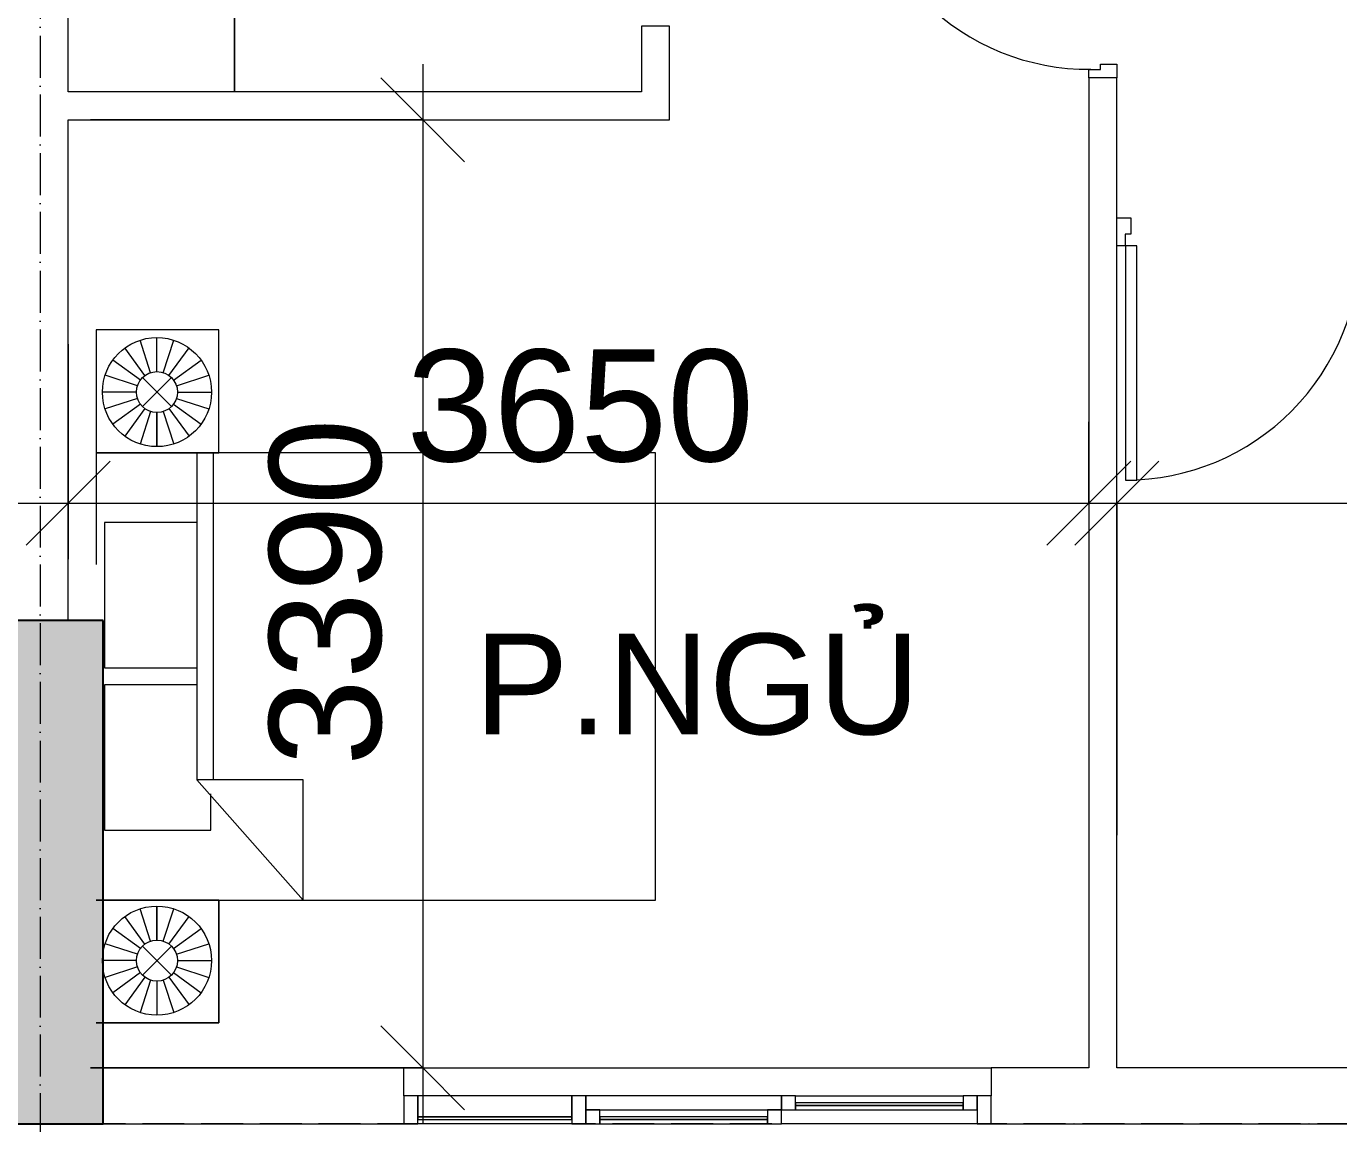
# Model space of a CAD drawing. Header units: millimetres. Extents: x -20144 to 122974, y -38328 to 48263.
# Drawn here: x 32351 to 37044, y 0 to 3925 of the extents above; entities that cross this region are included whole.
import ezdxf

# ---------------------------------------------------------------- set-up
doc = ezdxf.new("R2010")
doc.units = ezdxf.units.MM
doc.linetypes.add('Grid Line', pattern=[4.2, 3, -0.6, 0, -0.6])
for name, color, linetype, lineweight in [('CHU', 181, 'Continuous', 5), ('CUA', 31, 'Continuous', 9), ('DIM', 1, 'Continuous', 5), ('DIM-200', 1, 'Continuous', 5), ('NET-CAT', 3, 'Continuous', 15), ('NET-THAY', 2, 'Continuous', 9), ('THIET BI', 44, 'Continuous', 5), ('THIET-BI', 44, 'Continuous', 5), ('TRUC', 225, 'Continuous', 5), ('X-COT HAM$0$LC.HA', 8, 'Continuous', 9)]:
    doc.layers.add(name, color=color, linetype=linetype, lineweight=lineweight)
doc.styles.add('Arial_3', font='arial_0.ttf', dxfattribs={"height": 400})
doc.styles.add('Arial_4', font='arial_0.ttf', dxfattribs={"height": 360})
doc.dimstyles.new('Diagonal_-_2mm_Arial', dxfattribs={"dimscale": 304.8, "dimtxt": 408.10376, "dimasz": 0.984252, "dimexe": 0.656168, "dimexo": 4.593176, "dimgap": 0.098425, "dimtad": 1, "dimdec": 0, "dimzin": 0, "dimdsep": 46, "dimtxsty": 'Arial_3', "dimblk1": 'OBLIQUE', "dimblk2": 'OBLIQUE', "dimsah": 1, "dimcen": 0.09, "dimdle": 0.656168, "dimazin": 0, "dimtfac": 1, "dimtdec": 4, "dimtix": 1, "dimtmove": 0, "dimatfit": 3, "dimfxl": 0, "dimtvp": 1, "dimtolj": 1, "dimtzin": 0, "dimlwd": 9, "dimlwe": 9, "dimarcsym": 0})

# ---------------------------------------------------------------- blocks, each defined once
blk = doc.blocks.new('ALC1807-ASCENT PLAZA-KET CAU_rvt-1-MẶT BẰNG TẦNG 5 ĐẾN TẦNG 22')
at = {"layer": 'X-COT HAM$0$LC.HA'}
h = blk.add_hatch(color=256, dxfattribs=at)
h.dxf.hatch_style = 1
h.paths.add_polyline_path([(32625.7, 1799.9), (32175.7, 1799.9), (32175.7, -0.1), (32625.7, -0.1)])
at = {"ltscale": 1000}
blk.add_lwpolyline([(32625.7, 1799.9), (32175.7, 1799.9), (32175.7, -0.1), (32625.7, -0.1)], close=True, dxfattribs=at)
blk = doc.blocks.new('X-GIUONG - X-GIUONG 1-V1-MẶT BẰNG TẦNG 5 ĐẾN TẦNG 22')
at = {"layer": 'THIET BI'}
for p, q in [((-1239, -0.2), (-1239, -439)), ((-1239, -439), (-1239, -0.2)), ((-1039.2, -147.8), (-1076.9, -31.8)), ((-1016.6, -144.2), (-1016.6, -22.2)), ((-993.9, -147.8), (-956.3, -31.8)), ((-800, -439), (-800, -0.2)), ((-800, -0.2), (-800, -2000)), ((-800, -0.2), (-800, -439)), ((-800, -0.2), (-800, -2000)), ((-550, -30), (-550, -410)), ((-30, -30), (-550, -30)), ((-30, -360), (-30, -30)), ((30, -30), (30, -360)), ((550, -30), (30, -30)), ((800, 0), (400, 0)), ((800, 0), (400, 0)), ((550, -360), (550, -30)), ((1239, 0), (800, 0)), ((800, 0), (800, -439)), ((800, -2000), (800, 0)), ((1239, 0), (800, 0)), ((800, 0), (800, -439)), ((800, -2000), (800, 0)), ((993.9, -147.8), (956.3, -31.8)), ((1016.6, -144.2), (1016.6, -22.2)), ((1039.2, -147.8), (1076.9, -31.8)), ((1239, -439), (1239, 0)), ((1239, -439), (1239, 0)), ((-1059.6, -158.2), (-1131.2, -59.5)), ((-973.5, -158.2), (-901.9, -59.5)), ((973.5, -158.2), (901.9, -59.5)), ((1059.6, -158.2), (1131.2, -59.5)), ((-1075.8, -174.4), (-1174.4, -102.7)), ((-957.4, -174.4), (-858.7, -102.7)), ((957.4, -174.4), (858.7, -102.7)), ((1075.8, -174.4), (1174.4, -102.7)), ((-1086.1, -194.8), (-1202.1, -157.1)), ((-1068.3, -269.1), (-964.8, -165.6)), ((-1068.3, -165.6), (-964.8, -269.1)), ((-947, -194.8), (-831, -157.1)), ((947, -194.8), (831, -157.1)), ((1068.3, -269.1), (964.8, -165.6)), ((1068.3, -165.6), (964.8, -269.1)), ((1086.1, -194.8), (1202.1, -157.1)), ((-1089.7, -217.4), (-1211.7, -217.4)), ((-943.4, -217.4), (-821.4, -217.4)), ((-821.4, -217.4), (-943.4, -217.4)), ((943.4, -217.4), (821.4, -217.4)), ((821.4, -217.4), (943.4, -217.4)), ((1089.7, -217.4), (1211.7, -217.4)), ((-1086.1, -240), (-1202.1, -277.7)), ((-1075.8, -260.4), (-1174.4, -332.1)), ((-1059.6, -276.6), (-1131.2, -375.2)), ((-973.5, -276.6), (-901.9, -375.2)), ((-957.4, -260.4), (-858.7, -332.1)), ((-947, -240), (-831, -277.7)), ((947, -240), (831, -277.7)), ((957.4, -260.4), (858.7, -332.1)), ((973.5, -276.6), (901.9, -375.2)), ((1059.6, -276.6), (1131.2, -375.2)), ((1075.8, -260.4), (1174.4, -332.1)), ((1086.1, -240), (1202.1, -277.7)), ((-1039.2, -287), (-1076.9, -402.9)), ((-1016.6, -290.5), (-1016.6, -412.5)), ((-993.9, -287), (-956.3, -402.9)), ((993.9, -287), (956.3, -402.9)), ((1016.6, -290.5), (1016.6, -412.5)), ((1039.2, -287), (1076.9, -402.9)), ((-370, -360), (-800, -740)), ((-370, -740), (-370, -360)), ((800, -360), (-370, -360)), ((-550, -410), (-420, -410)), ((-370, -420), (800, -420)), ((-1239, -439), (-800, -439)), ((-800, -439), (-1239, -439)), ((800, -439), (1239, -439)), ((800, -439), (1239, -439)), ((-800, -740), (-370, -740)), ((-800, -2000), (800, -2000)), ((-800, -2000), (800, -2000))]:
    blk.add_line(p, q, dxfattribs=at)
for centre, radius in [((-1016.6, -217.4), 195.1), ((1016.6, -217.4), 195.1), ((-1016.6, -217.4), 73.2), ((1016.6, -217.4), 73.2)]:
    blk.add_circle(centre, radius, dxfattribs=at)
blk = doc.blocks.new('CUA PHONG NGU - Type 1-1365695-MẶT BẰNG TẦNG 5 ĐẾN TẦNG 22')
at = {"layer": 'CUA', "lineweight": 5}
for p, q in [((-348.5, -52.3), (-348.5, 47.7)), ((-348.5, 47.7), (-298.5, 47.7)), ((-298.5, 47.7), (-298.5, -11.3)), ((501.5, 47.7), (551.5, 47.7)), ((501.5, -11.3), (501.5, 47.7)), ((551.5, 47.7), (551.5, -52.3)), ((-318.5, -11.3), (-318.5, -52.3)), ((-298.5, -11.3), (-318.5, -11.3)), ((521.5, -11.3), (501.5, -11.3)), ((521.5, -52.3), (521.5, -11.3)), ((-318.5, -52.3), (-348.5, -52.3)), ((551.5, -52.3), (521.5, -52.3))]:
    blk.add_line(p, q, dxfattribs=at)
at = {"layer": 'CUA'}
for p, q in [((-277.5, -52.3), (-317.5, -52.3)), ((-317.5, -52.3), (-317.5, -890.3)), ((-277.5, -890.3), (-277.5, -52.3)), ((-317.5, -890.3), (-277.5, -890.3))]:
    blk.add_line(p, q, dxfattribs=at)
at = {"layer": 'CUA', "lineweight": 5}
blk.add_arc((-317.5, -52.3), 838, 270, 0.5, dxfattribs=at)
blk = doc.blocks.new('X-PHONG NGU 2 - X-PHONG NGU 2_Recovery_-1759957-MẶT BẰNG TẦNG 5 ĐẾN TẦNG 22')
at = {"layer": 'CUA'}
for p, q in [((-1000, 0), (-1050, 0)), ((-1050, 0), (-1050, -100)), ((-450, 0), (-1000, 0)), ((-1000, 0), (-1000, -75)), ((-1000, -100), (-1000, 0)), ((-450, -75), (-450, 0)), ((-400, 0), (-450, 0)), ((-450, 0), (-450, -100)), ((300, 0), (-400, 0)), ((-400, 0), (-400, -50)), ((-400, -100), (-400, 0)), ((300, -50), (300, 0)), ((350, 0), (300, 0)), ((300, 0), (300, -50)), ((350, -50), (350, 0)), ((350, 0), (950, 0)), ((1000, 0), (950, 0)), ((950, 0), (950, -50)), ((1050, 0), (1000, 0)), ((1000, 0), (1000, -100)), ((1000, -50), (1000, 0)), ((1050, -100), (1050, 0)), ((950, -25), (350, -25)), ((350, -25), (350, -35)), ((350, -35), (950, -35)), ((950, -35), (350, -35)), ((350, -35), (350, -50)), ((950, -35), (950, -25)), ((950, -50), (950, -35)), ((-450, -75), (-1000, -75)), ((-1000, -75), (-1000, -85)), ((-1000, -75), (-450, -75)), ((-1000, -85), (-450, -85)), ((-450, -85), (-450, -75)), ((-400, -50), (300, -50)), ((-350, -50), (-400, -50)), ((-400, -50), (-400, -100)), ((-350, -100), (-350, -50)), ((250, -75), (-350, -75)), ((-350, -75), (-350, -85)), ((-350, -85), (250, -85)), ((250, -85), (-350, -85)), ((-350, -85), (-350, -100)), ((300, -50), (250, -50)), ((250, -50), (250, -100)), ((250, -85), (250, -75)), ((250, -100), (250, -85)), ((300, -50), (350, -50)), ((300, -100), (300, -50)), ((350, -50), (950, -50)), ((950, -50), (1000, -50)), ((-1050, -100), (-1000, -100)), ((-450, -100), (-1000, -100)), ((-450, -100), (-400, -100)), ((-400, -100), (-350, -100)), ((-350, -100), (250, -100)), ((250, -100), (300, -100)), ((1000, -100), (300, -100)), ((1000, -100), (1050, -100))]:
    blk.add_line(p, q, dxfattribs=at)
blk = doc.blocks.new('X-LA - X-LA 3-1383825-MẶT BẰNG TẦNG 5 ĐẾN TẦNG 22')
at = {"layer": 'THIET-BI'}
for p, q in [((516.3, -600), (516.3, -5.1)), ((516.3, -5.1), (516.3, -600)), ((-500, -600), (516.3, -600)), ((516.3, -600), (-500, -600))]:
    blk.add_line(p, q, dxfattribs=at)
for radius in [225, 185]:
    blk.add_circle((0, -300), radius, dxfattribs=at)
blk = doc.blocks.new('DIMBLOCK44-MẶT BẰNG TẦNG 5 ĐẾN TẦNG 22')
at = {"layer": 'DIM-200', "lineweight": 9, "transparency": 16777216}
for p, q in [((32500.5, 2788.1), (32500.5, 2019.6)), ((32500.5, 2219.6), (32500.5, 2788.1)), ((36150.5, 2509.8), (36150.5, 2019.6)), ((36150.5, 2219.6), (36150.5, 2509.8)), ((32500.5, 2219.6), (32650.5, 2369.6)), ((36150.5, 2219.6), (36300.5, 2369.6)), ((32300.5, 2219.6), (36350.5, 2219.6)), ((32500.5, 2219.6), (32350.5, 2069.6)), ((36150.5, 2219.6), (36000.5, 2069.6))]:
    blk.add_line(p, q, dxfattribs=at)
at = {"layer": 'DIM-200', "color": 0, "lineweight": 9, "transparency": 16777216, "insert": (33710.2, 2768.9), "char_height": 400, "width": 1476.708, "attachment_point": 1, "line_spacing_factor": 0.941778, "style": 'Arial_3'}
blk.add_mtext('3650', dxfattribs=at)
blk = doc.blocks.new('_Oblique')
at = {"color": 0, "linetype": 'ByBlock', "lineweight": -2}
blk.add_line((-0.5, -0.5), (0.5, 0.5), dxfattribs=at)
blk = doc.blocks.new('DIMBLOCK45-MẶT BẰNG TẦNG 5 ĐẾN TẦNG 22')
at = {"layer": 'DIM-200', "lineweight": 9, "transparency": 16777216}
for p, q in [((33768.2, 3789.9), (33768.2, -0.1)), ((33768.2, 3589.9), (33618.2, 3739.9)), ((32580.3, 3589.9), (33968.2, 3589.9)), ((33768.2, 3589.9), (32580.3, 3589.9)), ((33768.2, 3589.9), (33918.2, 3439.9)), ((33768.2, 199.9), (33618.2, 349.9)), ((32580.3, 199.9), (33968.2, 199.9)), ((33768.2, 199.9), (32580.3, 199.9)), ((33768.2, 199.9), (33918.2, 49.9))]:
    blk.add_line(p, q, dxfattribs=at)
at = {"layer": 'DIM-200', "color": 0, "lineweight": 9, "transparency": 16777216, "insert": (33218.9, 1279.6), "char_height": 400, "width": 1476.708, "attachment_point": 1, "rotation": 90, "line_spacing_factor": 0.941778, "style": 'Arial_3'}
blk.add_mtext('3390', dxfattribs=at)
blk = doc.blocks.new('DIMBLOCK46-MẶT BẰNG TẦNG 5 ĐẾN TẦNG 22')
at = {"layer": 'DIM-200', "lineweight": 9, "transparency": 16777216}
for p, q in [((36250.5, 1031.8), (36250.5, 2419.6)), ((40800.5, 1031.8), (40800.5, 2419.6)), ((36250.5, 2219.6), (36400.5, 2369.6)), ((40800.5, 2219.6), (40950.5, 2369.6)), ((36050.5, 2219.6), (41000.5, 2219.6)), ((36250.5, 2219.6), (36100.5, 2069.6)), ((36250.5, 2219.6), (36250.5, 1031.8)), ((40800.5, 2219.6), (40650.5, 2069.6)), ((40800.5, 2219.6), (40800.5, 1031.8))]:
    blk.add_line(p, q, dxfattribs=at)
at = {"layer": 'DIM-200', "color": 0, "lineweight": 9, "transparency": 16777216, "insert": (37910.2, 2768.9), "char_height": 400, "width": 1476.708, "attachment_point": 1, "line_spacing_factor": 0.941778, "style": 'Arial_3'}
blk.add_mtext('4550', dxfattribs=at)

msp = doc.modelspace()

# ---------------------------------------------------------------- linework, layer by layer
at = {"layer": 'NET-CAT'}
for p, q in [((32500.5, 3689.9), (32500.5, 6449.9)), ((34550.5, 3924.9), (34550.5, 3689.9)), ((34650.5, 3924.9), (34550.5, 3924.9)), ((34650.5, 3589.9), (34650.5, 3924.9)), ((36150.5, 3739.9), (36150.5, 199.9)), ((36250.5, 3739.9), (36150.5, 3739.9)), ((36250.5, 199.9), (36250.5, 3739.9)), ((34550.5, 3689.9), (32500.5, 3689.9)), ((32500.5, 3589.9), (34650.5, 3589.9)), ((32500.5, 1799.9), (32500.5, 3589.9)), ((33701.3, 199.9), (32600.7, 199.9)), ((33701.3, 99.9), (33701.3, 199.9)), ((36150.5, 199.9), (35801.3, 199.9)), ((35801.3, 199.9), (35801.3, 99.9)), ((37310.5, 199.9), (36250.5, 199.9)), ((32600.7, -0.1), (33701.3, -0.1)), ((35801.3, -0.1), (37310.5, -0.1))]:
    msp.add_line(p, q, dxfattribs=at)
at = {"layer": 'NET-THAY'}
msp.add_line((33701.3, 199.9), (35801.3, 199.9), dxfattribs=at)
at = {"layer": 'TRUC', "linetype": 'Grid Line', "ltscale": 50}
for p, q in [((32400.5, 43599.9), (32400.5, -4500.1)), ((43000.5, -0.1), (-12092.4, -0.1))]:
    msp.add_line(p, q, dxfattribs=at)

# ---------------------------------------------------------------- block references
at = {"lineweight": 5}
msp.add_blockref('ALC1807-ASCENT PLAZA-KET CAU_rvt-1-MẶT BẰNG TẦNG 5 ĐẾN TẦNG 22', (0, 0), dxfattribs=at)
at = {"layer": 'CUA', "rotation": 269.9999999999999}
msp.add_blockref('CUA PHONG NGU - Type 1-1365695-MẶT BẰNG TẦNG 5 ĐẾN TẦNG 22', (36202.8, 4291.4), dxfattribs=at)
at = {"layer": 'CUA'}
for name, p in [('CUA PHONG NGU - Type 1-1365695-MẶT BẰNG TẦNG 5 ĐẾN TẦNG 22', (36599.1, 3192.2)), ('X-PHONG NGU 2 - X-PHONG NGU 2_Recovery_-1759957-MẶT BẰNG TẦNG 5 ĐẾN TẦNG 22', (34751.3, 99.9))]:
    msp.add_blockref(name, p, dxfattribs=at)
at = {"layer": 'THIET BI', "rotation": 89.99999999999991}
msp.add_blockref('X-GIUONG - X-GIUONG 1-V1-MẶT BẰNG TẦNG 5 ĐẾN TẦNG 22', (32600.5, 1599.9), dxfattribs=at)
at = {"layer": 'THIET-BI', "rotation": 90}
msp.add_blockref('X-LA - X-LA 3-1383825-MẶT BẰNG TẦNG 5 ĐẾN TẦNG 22', (32495.4, 4189.9), dxfattribs=at)

# ---------------------------------------------------------------- texts
at = {"layer": 'CHU', "color": 7, "insert": (35546.4, 1752.4), "char_height": 360, "width": 1577.62, "attachment_point": 3, "line_spacing_factor": 0.936439, "style": 'Arial_4'}
msp.add_mtext('\\pt2540.0016,5079.9996,7620.0012,10159.9992,12700.0008,15239.9988,17780.0004,20319.9984,22860,25400.0016,27939.9996,30480.0012,33019.9992,35560.0008,38099.9988,40640.0004,43179.9984,45720,48260.0016,50799.9996,53340.0012,55879.9992,58420.0008,60959.9988,63500.0004,66039.9984,68580,71120.0016,73659.9996,76200.0012,78739.9992,81280.0008;P.NGỦ', dxfattribs=at)

# ---------------------------------------------------------------- dimensions: what is measured, and where the dimension line sits
at = {"layer": 'DIM', "lineweight": 9}
for base, p1, p2, override, picture, middle in [((36150.5, 2219.6), (32500.5, 4188.1), (36150.5, 3909.8), {"dimpost": '<>', "dimfxl": 3660.587701}, 'DIMBLOCK44-MẶT BẰNG TẦNG 5 ĐẾN TẦNG 22', (34325.5, 2454)), ((40800.5, 2219.6), (36250.5, 2431.8), (40800.5, 2431.8), {"dimpost": '<>', "dimfxl": 4550}, 'DIMBLOCK46-MẶT BẰNG TẦNG 5 ĐẾN TẦNG 22', (38525.5, 2453.9))]:
    dim = msp.add_linear_dim(base=base, p1=p1, p2=p2, dimstyle='Diagonal_-_2mm_Arial', override=override, dxfattribs=at)
    dim.commit()
    dim.dimension.update_dxf_attribs({"geometry": picture, "text_midpoint": middle})
dim = msp.add_linear_dim(base=(33768.2, 199.9), p1=(33980.3, 3589.9), p2=(33980.3, 199.9), angle=90, dimstyle='Diagonal_-_2mm_Arial', override={"dimpost": '<>', "dimfxl": 3390}, dxfattribs=at)
dim.commit()
dim.dimension.update_dxf_attribs({"geometry": 'DIMBLOCK45-MẶT BẰNG TẦNG 5 ĐẾN TẦNG 22', "text_midpoint": (33533.9, 1894.9)})

doc.saveas('drawing.dxf')
